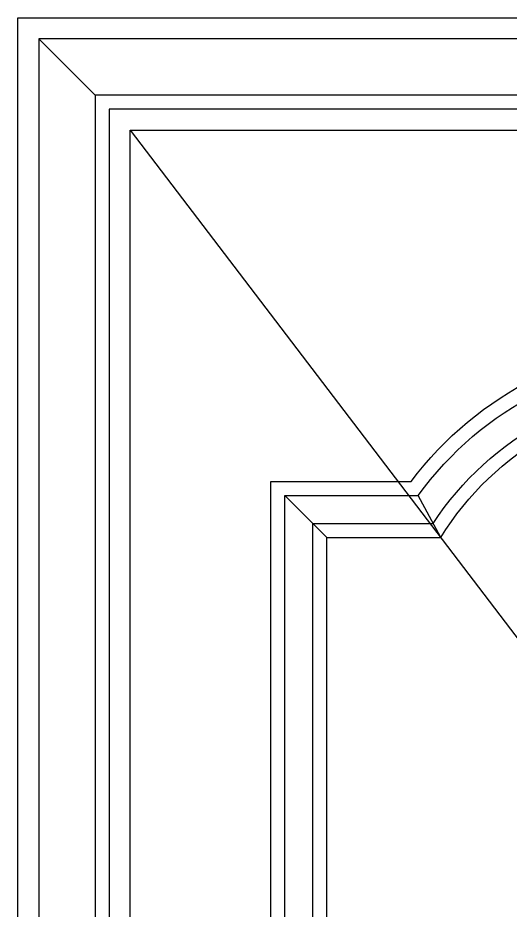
# Model space of a CAD drawing. Header units: metres. Extents: x -2293 to -1333, y 0 to 2180.
# Drawn here: x -2293 to -1942, y 1545 to 2180 of the extents above; entities that cross this region are included whole.
import ezdxf

# ---------------------------------------------------------------- set-up
doc = ezdxf.new("R2010")
doc.units = ezdxf.units.M
for name, color, linetype in [('3', 3, 'Continuous'), ('4', 4, 'Continuous'), ('7', 7, 'Continuous')]:
    doc.layers.add(name, color=color, linetype=linetype)

msp = doc.modelspace()

# ---------------------------------------------------------------- linework, layer by layer
at = {"layer": '3'}
for p, q in [((-2237.86, 2125), (-2277.86, 2165)), ((-2212.86, 2100), (-1412.86, 1050)), ((-2072.86, 1810), (-2102.86, 1840)), ((-1991.75, 1810), (-2007.8, 1840))]:
    msp.add_line(p, q, dxfattribs=at)
for points in [[(-1347.86, 0), (-1347.86, 2165), (-2277.86, 2165), (-2277.86, 0)], [(-1387.86, 0), (-1387.86, 2125), (-2237.86, 2125), (-2237.86, 0)], [(-1397.86, 0), (-1397.86, 2115), (-2227.86, 2115), (-2227.86, 0)]]:
    msp.add_lwpolyline(points, dxfattribs=at)
for points in [[(-2102.86, 1070), (-2102.86, 1840), (-2007.8, 1840, -0.51), (-1617.92, 1840), (-1522.86, 1840), (-1522.86, 1070)], [(-2082.86, 1090), (-2082.86, 1820), (-1997.25, 1820, -0.54), (-1628.47, 1820), (-1542.86, 1820), (-1542.86, 1090)]]:
    msp.add_lwpolyline(points, format="xyb", close=True, dxfattribs=at)
at = {"layer": '4'}
for points in [[(-2292.86, 0), (-2292.86, 2180), (-1332.86, 2180), (-1332.86, 0)], [(-2212.86, 0), (-2212.86, 2100), (-1412.86, 2100), (-1412.86, 0)]]:
    msp.add_lwpolyline(points, dxfattribs=at)
at = {"layer": '7'}
for points in [[(-2112.86, 1060), (-2112.86, 1850), (-2012.86, 1850, -0.5), (-1612.86, 1850), (-1512.86, 1850), (-1512.86, 1060)], [(-2072.86, 1100), (-2072.86, 1810), (-1991.75, 1810, -0.56), (-1633.98, 1810), (-1552.86, 1810), (-1552.86, 1100)]]:
    msp.add_lwpolyline(points, format="xyb", close=True, dxfattribs=at)

doc.saveas('drawing.dxf')
